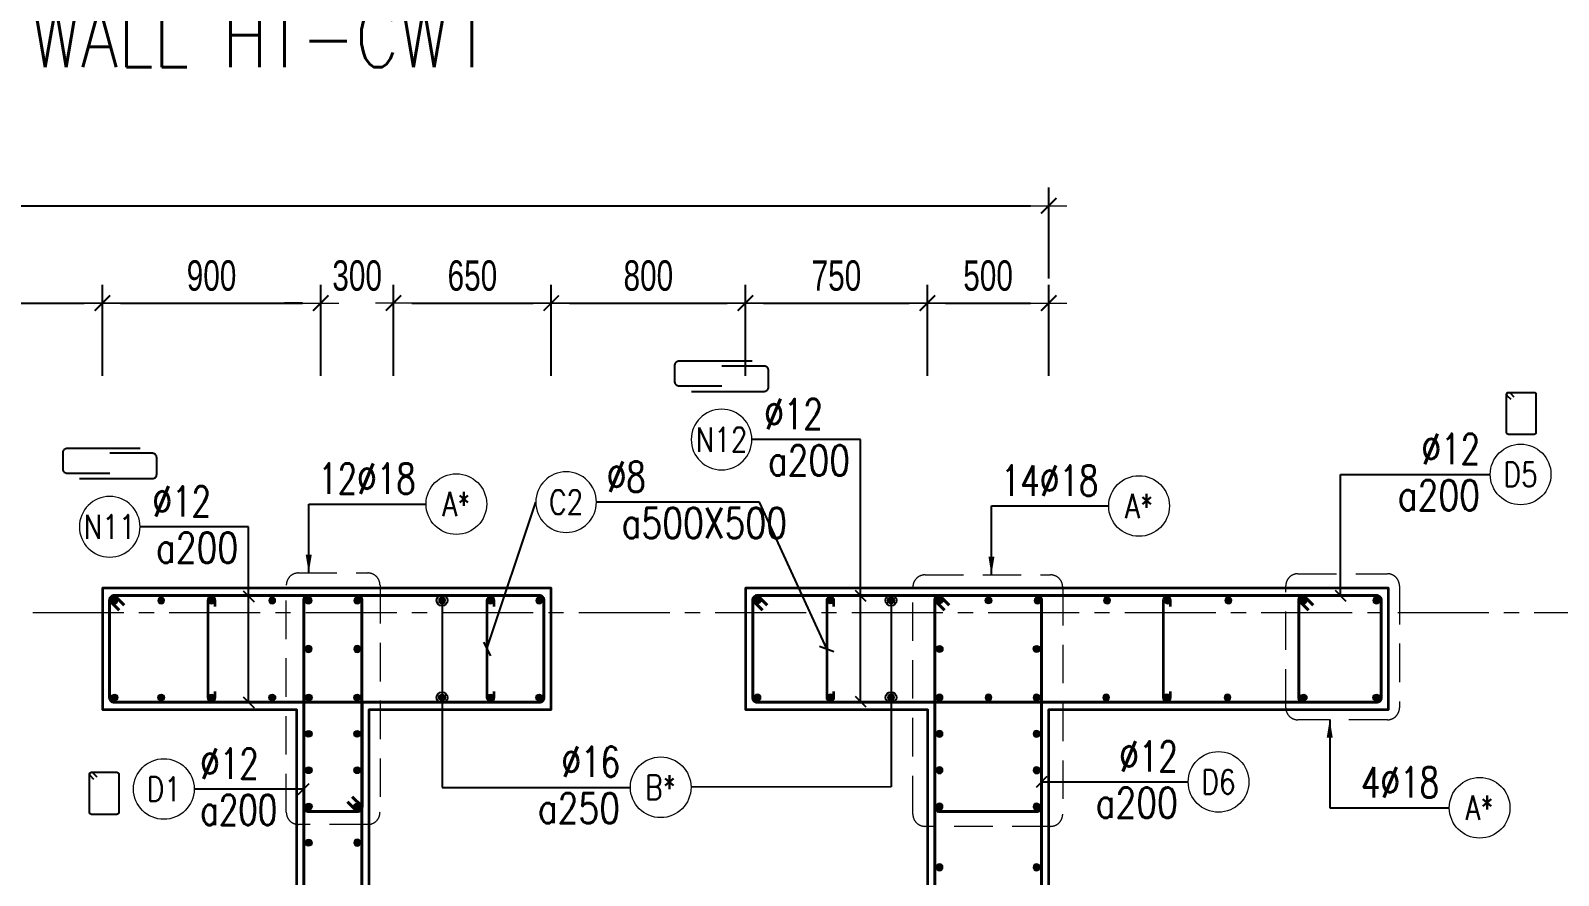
# Model space of a CAD drawing. Header units: millimetres. Extents: x 944027 to 981803, y -83026 to 82675.
# Drawn here: x 954484 to 960780, y 65494 to 68976 of the extents above; entities that cross this region are included whole.
import ezdxf
from ezdxf.enums import TextEntityAlignment as Align

# ---------------------------------------------------------------- set-up
doc = ezdxf.new("R2010")
doc.units = ezdxf.units.MM
doc.header["$MEASUREMENT"] = 0
doc.linetypes.add('HIDDEN2', pattern=[4.7625, 3.175, -1.5875])
doc.linetypes.add('HT_Grid$0$CENTER2', pattern=[1.125, 0.75, -0.125, 0.125, -0.125])
doc.layers.get('0').update_dxf_attribs({"lineweight": 20})
doc.layers.get('Defpoints').update_dxf_attribs({"color": 151, "lineweight": 9})
for name, color, linetype, lineweight in [('HT_Grid$0$NDC_S_AXIS', 5, 'HT_Grid$0$CENTER2', 13), ('KC-LEADER', 153, 'Continuous', 18), ('KC-THEP', 6, 'Continuous', 40), ('NDC_S_ANNO', 7, 'Continuous', 20), ('NDC_S_DIM', 1, 'Continuous', 15), ('NDC_S_ENG TITLE', 3, 'Continuous', 20), ('NDC_S_HIDDEN', 8, 'HIDDEN2', 13), ('NDC_S_LEADER', 1, 'Continuous', 15), ('NDC_S_REBAR', 4, 'Continuous', 35), ('NDC_S_STIRRUP', 4, 'Continuous', 40), ('NDC_S_TEXT SYMBOL', 7, 'Continuous', 20), ('NDC_S_VN TEXT', 7, 'Continuous', 20), ('NDC_S_VN TITLE', 6, 'Continuous', 35), ('NDC_S_WALL', 6, 'Continuous', 35)]:
    doc.layers.add(name, color=color, linetype=linetype, lineweight=lineweight)
doc.layers.add('Leader', color=6, linetype='Continuous')
doc.layers.add('Ligature', color=1, linetype='Continuous')
doc.styles.add('NDC_ANNO', font='', dxfattribs={"width": 0.8})
doc.styles.add('NDC_DIM', font='', dxfattribs={"width": 0.75})
doc.styles.add('NDC_EN TXT', font='romans.shx', dxfattribs={"width": 0.8})
doc.styles.add('NDC_VIE TXT', font='arial.ttf', dxfattribs={"width": 0.8})
doc.styles.get('NDC_ANNO').set_extended_font_data('Dotum')
doc.styles.get('NDC_DIM').set_extended_font_data('Dotum')
doc.dimstyles.new('NDC_dim_30', dxfattribs={"dimscale": 30, "dimtxt": 2.5, "dimasz": 1.5, "dimexe": 1.5, "dimexo": 2.5, "dimgap": 1, "dimtad": 1, "dimdec": 0, "dimzin": 0, "dimdsep": 46, "dimtxsty": 'NDC_DIM', "dimblk": 'DIMMARK', "dimcen": 0.09, "dimdle": 1.2, "dimclrd": 1, "dimclre": 1, "dimclrt": 3, "dimadec": 0, "dimazin": 0, "dimtfac": 1, "dimtdec": 0, "dimtix": 1, "dimtofl": 0, "dimtmove": 0, "dimatfit": 3, "dimfxl": 6, "dimfxlon": 1, "dimtolj": 1, "dimtzin": 0, "dimarcsym": 0})
doc.dimstyles.new('NDC_dim_50', dxfattribs={"dimscale": 50, "dimtxt": 2.5, "dimasz": 1.5, "dimexe": 1.5, "dimexo": 2.5, "dimgap": 1, "dimtad": 1, "dimdec": 0, "dimzin": 0, "dimdsep": 46, "dimtxsty": 'NDC_DIM', "dimblk": 'DIMMARK', "dimcen": 0.09, "dimdle": 1.2, "dimclrd": 1, "dimclre": 1, "dimclrt": 3, "dimadec": 0, "dimazin": 0, "dimtfac": 1, "dimtdec": 0, "dimtix": 1, "dimtofl": 0, "dimtmove": 0, "dimatfit": 3, "dimfxl": 6, "dimfxlon": 1, "dimtolj": 1, "dimtzin": 0, "dimarcsym": 0})

# ---------------------------------------------------------------- blocks, each defined once
blk = doc.blocks.new('Drawing name_symbol')
at = {"layer": 'NDC_S_ENG TITLE', "style": 'NDC_EN TXT', "width": 0.8}
blk.add_attdef('SECTDET1', text='', height=5, dxfattribs=at).set_placement((0, 1.01), align=Align.CENTER)
at = {"layer": 'NDC_S_TEXT SYMBOL', "lineweight": 25, "style": 'NDC_ANNO', "width": 0.8}
blk.add_attdef('SSCALE', text='', height=2.5, dxfattribs=at).set_placement((0, -4), align=Align.CENTER)
at = {"layer": 'NDC_S_VN TITLE', "style": 'NDC_VIE TXT', "width": 0.8}
blk.add_attdef('SECTDET2', text='', height=5, dxfattribs=at).set_placement((0, 7.97), align=Align.CENTER)
blk = doc.blocks.new('THEP')
at = {"layer": 'KC-LEADER', "color": 6}
blk.add_circle((0, 0), 14, dxfattribs=at)
at = {"layer": 'KC-THEP'}
for p, q in [((-14, 0), (14, 0)), ((9.9, 9.9), (-9.9, -9.9)), ((-9.9, 9.9), (9.9, -9.9)), ((0, 14), (0, -14))]:
    blk.add_line(p, q, dxfattribs=at)
blk = doc.blocks.new('DIMMARK')
at = {"layer": 'NDC_S_DIM', "color": 1}
blk.add_line((-1.5, 0), (1, 0), dxfattribs=at)
at = {"layer": 'NDC_S_DIM', "color": 2, "const_width": 0.1}
blk.add_lwpolyline([(-0.424, -0.424), (0.424, 0.424)], dxfattribs=at)
blk = doc.blocks.new('*U11')
blk.add_circle((-2.5, 0), 2.5)
at = {"layer": 'NDC_S_VN TEXT', "color": 3, "style": 'NDC_EN TXT', "width": 0.75}
for tag, p in [('DK1', (0.5, 0.85)), ('KC1', (0.5, -2.97))]:
    blk.add_attdef(tag, p, '', height=2.5, dxfattribs=at)
at = {"layer": 'NDC_S_VN TEXT', "color": 7, "style": 'NDC_EN TXT', "width": 0.8}
blk.add_attdef('SH2', text='', height=2, dxfattribs=at).set_placement((-2.5, 0), align=Align.MIDDLE)
blk = doc.blocks.new('*U9')
blk.add_circle((2.5, 0), 2.5)
at = {"layer": 'NDC_S_VN TEXT', "color": 3, "style": 'NDC_EN TXT', "width": 0.75}
blk.add_attdef('DK2', text='', height=2.5, dxfattribs=at).set_placement((-0.85, 0.85), align=Align.RIGHT)
at = {"layer": 'NDC_S_VN TEXT', "color": 7, "style": 'NDC_EN TXT', "width": 0.8}
blk.add_attdef('SH3', text='', height=2, dxfattribs=at).set_placement((2.5, 0), align=Align.MIDDLE)
blk = doc.blocks.new('*U10')
blk.add_circle((2.5, 0), 2.5)
at = {"layer": 'NDC_S_VN TEXT', "color": 3, "style": 'NDC_EN TXT'}
for tag, width, p in [('DK2', 0.75, (-0.85, 0.85)), ('KC2', 0.8, (-0.85, -2.97))]:
    blk.add_attdef(tag, text='', height=2.5, dxfattribs=dict(at, width=width)).set_placement(p, align=Align.RIGHT)
at = {"layer": 'NDC_S_VN TEXT', "color": 7, "style": 'NDC_EN TXT', "width": 0.8}
blk.add_attdef('SH3', text='', height=2, dxfattribs=at).set_placement((2.5, 0), align=Align.MIDDLE)
blk = doc.blocks.new('A$C72321851')
at = {"layer": 'Ligature'}
for points in [[(-60.9, -129.3), (-60.9, 170.9, -0.414214), (-43.3, 188.5), (25.8, 188.5, -0.414214), (43.4, 170.9), (43.4, -4.3)], [(-39.7, -4.3), (-39.7, -179.5, 0.414214), (-22.1, -197.1), (47, -197.1, 0.414214), (64.6, -179.5), (64.6, 120.7)]]:
    blk.add_lwpolyline(points, format="xyb", dxfattribs=at)
blk = doc.blocks.new('*D128')
at = {"layer": 'Defpoints', "color": 0, "ltscale": 200, "transparency": 16777216}
for p in [(954779.3, 67853.2), (953679.3, 66427.5), (954779.3, 66427.5)]:
    blk.add_point(p, dxfattribs=at)
at = {"layer": 'NDC_S_DIM', "color": 1, "lineweight": -2, "ltscale": 200, "transparency": 16777216}
for p, q in [((953679.3, 67553.2), (953679.3, 67928.2)), ((954779.3, 67553.2), (954779.3, 67928.2)), ((953754.3, 67853.2), (954704.3, 67853.2))]:
    blk.add_line(p, q, dxfattribs=at)
at = {"layer": 'NDC_S_DIM', "color": 1, "lineweight": -2, "ltscale": 200, "transparency": 16777216, "xscale": 75, "yscale": 75, "zscale": 75, "rotation": 180}
blk.add_blockref('DIMMARK', (953679.3, 67853.2), dxfattribs=at)
at = {"layer": 'NDC_S_DIM', "color": 1, "lineweight": -2, "ltscale": 200, "transparency": 16777216, "xscale": 75, "yscale": 75, "zscale": 75}
blk.add_blockref('DIMMARK', (954779.3, 67853.2), dxfattribs=at)
at = {"layer": 'NDC_S_DIM', "color": 3, "ltscale": 200, "transparency": 16777216, "insert": (954229.3, 67965.8), "char_height": 125, "attachment_point": 5, "style": 'NDC_DIM'}
blk.add_mtext('\\A1;1100', dxfattribs=at)
blk = doc.blocks.new('*D129')
at = {"layer": 'Defpoints', "color": 0, "ltscale": 200, "transparency": 16777216}
for p in [(955679.3, 67853.2), (954779.3, 66427.5), (955679.3, 66177.5)]:
    blk.add_point(p, dxfattribs=at)
at = {"layer": 'NDC_S_DIM', "color": 1, "lineweight": -2, "ltscale": 200, "transparency": 16777216}
for p, q in [((954779.3, 67553.2), (954779.3, 67928.2)), ((955679.3, 67553.2), (955679.3, 67928.2)), ((954854.3, 67853.2), (955604.3, 67853.2))]:
    blk.add_line(p, q, dxfattribs=at)
at = {"layer": 'NDC_S_DIM', "color": 1, "lineweight": -2, "ltscale": 200, "transparency": 16777216, "xscale": 75, "yscale": 75, "zscale": 75, "rotation": 180}
blk.add_blockref('DIMMARK', (954779.3, 67853.2), dxfattribs=at)
at = {"layer": 'NDC_S_DIM', "color": 1, "lineweight": -2, "ltscale": 200, "transparency": 16777216, "xscale": 75, "yscale": 75, "zscale": 75}
blk.add_blockref('DIMMARK', (955679.3, 67853.2), dxfattribs=at)
at = {"layer": 'NDC_S_DIM', "color": 3, "ltscale": 200, "transparency": 16777216, "insert": (955229.3, 67965.8), "char_height": 125, "attachment_point": 5, "style": 'NDC_DIM'}
blk.add_mtext('\\A1;900', dxfattribs=at)
blk = doc.blocks.new('*D130')
at = {"layer": 'Defpoints', "color": 0, "ltscale": 200, "transparency": 16777216}
for p in [(955979.3, 67853.2), (955679.3, 66177.5), (955979.3, 66177.5)]:
    blk.add_point(p, dxfattribs=at)
at = {"layer": 'NDC_S_DIM', "color": 1, "lineweight": -2, "ltscale": 200, "transparency": 16777216}
for p, q in [((955679.3, 67553.2), (955679.3, 67928.2)), ((955979.3, 67553.2), (955979.3, 67928.2)), ((955604.3, 67853.2), (955529.3, 67853.2)), ((956054.3, 67853.2), (956129.3, 67853.2))]:
    blk.add_line(p, q, dxfattribs=at)
at = {"layer": 'NDC_S_DIM', "color": 1, "lineweight": -2, "ltscale": 200, "transparency": 16777216, "xscale": 75, "yscale": 75, "zscale": 75}
blk.add_blockref('DIMMARK', (955679.3, 67853.2), dxfattribs=at)
at = {"layer": 'NDC_S_DIM', "color": 1, "lineweight": -2, "ltscale": 200, "transparency": 16777216, "xscale": 75, "yscale": 75, "zscale": 75, "rotation": 180}
blk.add_blockref('DIMMARK', (955979.3, 67853.2), dxfattribs=at)
at = {"layer": 'NDC_S_DIM', "color": 3, "ltscale": 200, "transparency": 16777216, "insert": (955829.3, 67965.8), "char_height": 125, "attachment_point": 5, "style": 'NDC_DIM'}
blk.add_mtext('\\A1;300', dxfattribs=at)
blk = doc.blocks.new('*D131')
at = {"layer": 'Defpoints', "color": 0, "ltscale": 200, "transparency": 16777216}
for p in [(956629.3, 67853.2), (955979.3, 66177.5), (956629.3, 66177.5)]:
    blk.add_point(p, dxfattribs=at)
at = {"layer": 'NDC_S_DIM', "color": 1, "lineweight": -2, "ltscale": 200, "transparency": 16777216}
for p, q in [((955979.3, 67553.2), (955979.3, 67928.2)), ((956629.3, 67553.2), (956629.3, 67928.2)), ((956054.3, 67853.2), (956554.3, 67853.2))]:
    blk.add_line(p, q, dxfattribs=at)
at = {"layer": 'NDC_S_DIM', "color": 1, "lineweight": -2, "ltscale": 200, "transparency": 16777216, "xscale": 75, "yscale": 75, "zscale": 75, "rotation": 180}
blk.add_blockref('DIMMARK', (955979.3, 67853.2), dxfattribs=at)
at = {"layer": 'NDC_S_DIM', "color": 1, "lineweight": -2, "ltscale": 200, "transparency": 16777216, "xscale": 75, "yscale": 75, "zscale": 75}
blk.add_blockref('DIMMARK', (956629.3, 67853.2), dxfattribs=at)
at = {"layer": 'NDC_S_DIM', "color": 3, "ltscale": 200, "transparency": 16777216, "insert": (956304.3, 67965.8), "char_height": 125, "attachment_point": 5, "style": 'NDC_DIM'}
blk.add_mtext('\\A1;650', dxfattribs=at)
blk = doc.blocks.new('*D132')
at = {"layer": 'Defpoints', "color": 0, "ltscale": 200, "transparency": 16777216}
for p in [(957429.3, 67853.2), (956629.3, 66177.5), (957429.3, 66177.5)]:
    blk.add_point(p, dxfattribs=at)
at = {"layer": 'NDC_S_DIM', "color": 1, "lineweight": -2, "ltscale": 200, "transparency": 16777216}
for p, q in [((956629.3, 67553.2), (956629.3, 67928.2)), ((957429.3, 67553.2), (957429.3, 67928.2)), ((956704.3, 67853.2), (957354.3, 67853.2))]:
    blk.add_line(p, q, dxfattribs=at)
at = {"layer": 'NDC_S_DIM', "color": 1, "lineweight": -2, "ltscale": 200, "transparency": 16777216, "xscale": 75, "yscale": 75, "zscale": 75, "rotation": 180}
blk.add_blockref('DIMMARK', (956629.3, 67853.2), dxfattribs=at)
at = {"layer": 'NDC_S_DIM', "color": 1, "lineweight": -2, "ltscale": 200, "transparency": 16777216, "xscale": 75, "yscale": 75, "zscale": 75}
blk.add_blockref('DIMMARK', (957429.3, 67853.2), dxfattribs=at)
at = {"layer": 'NDC_S_DIM', "color": 3, "ltscale": 200, "transparency": 16777216, "insert": (957029.3, 67965.8), "char_height": 125, "attachment_point": 5, "style": 'NDC_DIM'}
blk.add_mtext('\\A1;800', dxfattribs=at)
blk = doc.blocks.new('*D133')
at = {"layer": 'Defpoints', "color": 0, "ltscale": 200, "transparency": 16777216}
for p in [(958179.3, 67853.2), (957429.3, 66177.5), (958179.3, 66177.5)]:
    blk.add_point(p, dxfattribs=at)
at = {"layer": 'NDC_S_DIM', "color": 1, "lineweight": -2, "ltscale": 200, "transparency": 16777216}
for p, q in [((957429.3, 67553.2), (957429.3, 67928.2)), ((958179.3, 67553.2), (958179.3, 67928.2)), ((957504.3, 67853.2), (958104.3, 67853.2))]:
    blk.add_line(p, q, dxfattribs=at)
at = {"layer": 'NDC_S_DIM', "color": 1, "lineweight": -2, "ltscale": 200, "transparency": 16777216, "xscale": 75, "yscale": 75, "zscale": 75, "rotation": 180}
blk.add_blockref('DIMMARK', (957429.3, 67853.2), dxfattribs=at)
at = {"layer": 'NDC_S_DIM', "color": 1, "lineweight": -2, "ltscale": 200, "transparency": 16777216, "xscale": 75, "yscale": 75, "zscale": 75}
blk.add_blockref('DIMMARK', (958179.3, 67853.2), dxfattribs=at)
at = {"layer": 'NDC_S_DIM', "color": 3, "ltscale": 200, "transparency": 16777216, "insert": (957804.3, 67965.8), "char_height": 125, "attachment_point": 5, "style": 'NDC_DIM'}
blk.add_mtext('\\A1;750', dxfattribs=at)
blk = doc.blocks.new('*D147')
at = {"layer": 'Defpoints', "color": 0, "ltscale": 200, "transparency": 16777216}
for p in [(958679.3, 67853.2), (958179.3, 66177.5), (958679.3, 66135.8)]:
    blk.add_point(p, dxfattribs=at)
at = {"layer": 'NDC_S_DIM', "color": 1, "lineweight": -2, "ltscale": 200, "transparency": 16777216}
for p, q in [((958179.3, 67553.2), (958179.3, 67928.2)), ((958679.3, 67553.2), (958679.3, 67928.2)), ((958254.3, 67853.2), (958604.3, 67853.2))]:
    blk.add_line(p, q, dxfattribs=at)
at = {"layer": 'NDC_S_DIM', "color": 1, "lineweight": -2, "ltscale": 200, "transparency": 16777216, "xscale": 75, "yscale": 75, "zscale": 75, "rotation": 180}
blk.add_blockref('DIMMARK', (958179.3, 67853.2), dxfattribs=at)
at = {"layer": 'NDC_S_DIM', "color": 1, "lineweight": -2, "ltscale": 200, "transparency": 16777216, "xscale": 75, "yscale": 75, "zscale": 75}
blk.add_blockref('DIMMARK', (958679.3, 67853.2), dxfattribs=at)
at = {"layer": 'NDC_S_DIM', "color": 3, "ltscale": 200, "transparency": 16777216, "insert": (958429.3, 67965.8), "char_height": 125, "attachment_point": 5, "style": 'NDC_DIM'}
blk.add_mtext('\\A1;500', dxfattribs=at)
blk = doc.blocks.new('*D144')
at = {"layer": 'Defpoints', "color": 0, "ltscale": 200, "transparency": 16777216}
for p in [(958179.3, 66177.5), (963285.2, 66177.5), (958179.3, 61227.5)]:
    blk.add_point(p, dxfattribs=at)
at = {"layer": 'NDC_S_DIM', "color": 1, "lineweight": -2, "ltscale": 200, "transparency": 16777216}
for p, q in [((962985.2, 66177.5), (963360.2, 66177.5)), ((963285.2, 61302.5), (963285.2, 66102.5)), ((962985.2, 61227.5), (963360.2, 61227.5))]:
    blk.add_line(p, q, dxfattribs=at)
at = {"layer": 'NDC_S_DIM', "color": 1, "lineweight": -2, "ltscale": 200, "transparency": 16777216, "xscale": 75, "yscale": 75, "zscale": 75}
for p, rotation in [((963285.2, 66177.5), 90), ((963285.2, 61227.5), 270)]:
    blk.add_blockref('DIMMARK', p, dxfattribs=dict(at, rotation=rotation))
at = {"layer": 'NDC_S_DIM', "color": 3, "ltscale": 200, "transparency": 16777216, "insert": (963172.6, 63702.5), "char_height": 125, "attachment_point": 5, "rotation": 90, "style": 'NDC_DIM'}
blk.add_mtext('\\A1;4950', dxfattribs=at)
blk = doc.blocks.new('*D145')
at = {"layer": 'Defpoints', "color": 0, "ltscale": 200, "transparency": 16777216}
for p in [(958179.3, 66577.5), (963285.2, 66577.5), (958179.3, 66177.5)]:
    blk.add_point(p, dxfattribs=at)
at = {"layer": 'NDC_S_DIM', "color": 1, "lineweight": -2, "ltscale": 200, "transparency": 16777216}
for p, q in [((962985.2, 66577.5), (963360.2, 66577.5)), ((963285.2, 66252.5), (963285.2, 66502.5)), ((962985.2, 66177.5), (963360.2, 66177.5))]:
    blk.add_line(p, q, dxfattribs=at)
at = {"layer": 'NDC_S_DIM', "color": 1, "lineweight": -2, "ltscale": 200, "transparency": 16777216, "xscale": 75, "yscale": 75, "zscale": 75}
for p, rotation in [((963285.2, 66577.5), 90), ((963285.2, 66177.5), 270)]:
    blk.add_blockref('DIMMARK', p, dxfattribs=dict(at, rotation=rotation))
at = {"layer": 'NDC_S_DIM', "color": 3, "ltscale": 200, "transparency": 16777216, "insert": (963172.6, 66377.5), "char_height": 125, "attachment_point": 5, "rotation": 90, "style": 'NDC_DIM'}
blk.add_mtext('\\A1;400', dxfattribs=at)
blk = doc.blocks.new('*D146')
at = {"layer": 'Defpoints', "color": 0, "ltscale": 200, "transparency": 16777216}
for p in [(959472.8, 66577.5), (963696.9, 66577.5), (959472.8, 57577.5)]:
    blk.add_point(p, dxfattribs=at)
at = {"layer": 'NDC_S_DIM', "color": 1, "lineweight": -2, "ltscale": 200, "transparency": 16777216}
for p, q in [((963396.9, 66577.5), (963771.9, 66577.5)), ((963696.9, 57652.5), (963696.9, 66502.5)), ((963396.9, 57577.5), (963771.9, 57577.5))]:
    blk.add_line(p, q, dxfattribs=at)
at = {"layer": 'NDC_S_DIM', "color": 1, "lineweight": -2, "ltscale": 200, "transparency": 16777216, "xscale": 75, "yscale": 75, "zscale": 75}
for p, rotation in [((963696.9, 66577.5), 90), ((963696.9, 57577.5), 270)]:
    blk.add_blockref('DIMMARK', p, dxfattribs=dict(at, rotation=rotation))
at = {"layer": 'NDC_S_DIM', "color": 3, "ltscale": 200, "transparency": 16777216, "insert": (963584.3, 62077.5), "char_height": 125, "attachment_point": 5, "rotation": 90, "style": 'NDC_DIM'}
blk.add_mtext('\\A1;9000', dxfattribs=at)
blk = doc.blocks.new('*D134')
at = {"layer": 'Defpoints', "color": 0, "ltscale": 200, "transparency": 16777216}
for p in [(958586.2, 66677.5), (963285.2, 66677.5), (958179.3, 66577.5)]:
    blk.add_point(p, dxfattribs=at)
at = {"layer": 'NDC_S_DIM', "color": 1, "lineweight": -2, "ltscale": 200, "transparency": 16777216}
for p, q in [((963285.2, 66752.5), (963285.2, 66827.5)), ((962985.2, 66677.5), (963360.2, 66677.5)), ((962985.2, 66577.5), (963360.2, 66577.5)), ((963285.2, 66502.5), (963285.2, 66427.5))]:
    blk.add_line(p, q, dxfattribs=at)
at = {"layer": 'NDC_S_DIM', "color": 1, "lineweight": -2, "ltscale": 200, "transparency": 16777216, "xscale": 75, "yscale": 75, "zscale": 75}
for p, rotation in [((963285.2, 66677.5), 270), ((963285.2, 66577.5), 90)]:
    blk.add_blockref('DIMMARK', p, dxfattribs=dict(at, rotation=rotation))
at = {"layer": 'NDC_S_DIM', "color": 3, "ltscale": 200, "transparency": 16777216, "insert": (963172.6, 66627.5), "char_height": 125, "attachment_point": 5, "rotation": 90, "style": 'NDC_DIM'}
blk.add_mtext('\\A1;100', dxfattribs=at)
blk = doc.blocks.new('*D140')
at = {"layer": 'Defpoints', "color": 0, "ltscale": 200, "transparency": 16777216}
for p in [(958679.3, 68254.4), (949879.3, 67553.2), (958679.3, 66677.5)]:
    blk.add_point(p, dxfattribs=at)
at = {"layer": 'NDC_S_DIM', "color": 1, "lineweight": -2, "ltscale": 200, "transparency": 16777216}
for p, q in [((949879.3, 67954.4), (949879.3, 68329.4)), ((958679.3, 67954.4), (958679.3, 68329.4)), ((949954.3, 68254.4), (958604.3, 68254.4))]:
    blk.add_line(p, q, dxfattribs=at)
at = {"layer": 'NDC_S_DIM', "color": 1, "lineweight": -2, "ltscale": 200, "transparency": 16777216, "xscale": 75, "yscale": 75, "zscale": 75, "rotation": 180}
blk.add_blockref('DIMMARK', (949879.3, 68254.4), dxfattribs=at)
at = {"layer": 'NDC_S_DIM', "color": 1, "lineweight": -2, "ltscale": 200, "transparency": 16777216, "xscale": 75, "yscale": 75, "zscale": 75}
blk.add_blockref('DIMMARK', (958679.3, 68254.4), dxfattribs=at)
at = {"layer": 'NDC_S_DIM', "color": 3, "ltscale": 200, "transparency": 16777216, "insert": (954279.3, 68367), "char_height": 125, "attachment_point": 5, "style": 'NDC_DIM'}
blk.add_mtext('\\A1;8800', dxfattribs=at)

msp = doc.modelspace()

# ---------------------------------------------------------------- linework, layer by layer
at = {"layer": 'HT_Grid$0$NDC_S_AXIS', "ltscale": 500}
msp.add_line((944929.9, 66577.5), (963696.9, 66577.5), dxfattribs=at)
at = {"layer": 'Ligature'}
for points in [[(960584.5, 67455), (960568.6, 67471, -0.668179), (960574.4, 67484.9), (960679, 67484.9, -0.414214), (960687.1, 67476.7), (960687.1, 67319.6, -0.414214), (960679, 67311.5), (960574.4, 67311.5, -0.414214), (960566.2, 67319.6), (960566.2, 67476.7, -0.668179), (960580.1, 67482.5), (960596.1, 67466.5)], [(954744.8, 65889.2), (954728.8, 65905.2, -0.668179), (954734.6, 65919.2), (954839.2, 65919.2, -0.414214), (954847.4, 65911), (954847.4, 65753.9, -0.414214), (954839.2, 65745.7), (954734.6, 65745.7, -0.414214), (954726.4, 65753.9), (954726.4, 65911, -0.668179), (954740.4, 65916.8), (954756.3, 65900.8)]]:
    msp.add_lwpolyline(points, format="xyb", dxfattribs=at)
at = {"layer": 'NDC_S_HIDDEN', "ltscale": 50}
for points in [[(955587.4, 66740.6), (955873.5, 66740.6, -0.414214), (955923.5, 66690.6), (955923.5, 65754.1, -0.414214), (955873.5, 65704.1), (955587.4, 65704.1, -0.414214), (955537.4, 65754.1), (955537.4, 66690.6, -0.414214)], [(958686.7, 65696.3), (958169.4, 65696.3, -0.414214), (958119.4, 65746.3), (958119.4, 66682.7, -0.414214), (958169.4, 66732.7), (958686.7, 66732.7, -0.414214), (958736.7, 66682.7), (958736.7, 65746.3, -0.414214)], [(959706, 66737.4), (960074.5, 66737.4, -0.414214), (960124.5, 66687.4), (960124.5, 66185.4, -0.414214), (960074.5, 66135.4), (959706, 66135.4, -0.414214), (959656, 66185.4), (959656, 66687.4, -0.414214)]]:
    msp.add_lwpolyline(points, format="xyb", close=True, dxfattribs=at)
at = {"layer": 'NDC_S_REBAR'}
for points in [[(955244.4, 66602.5), (955244.4, 66627.5, 1), (955214.4, 66627.5), (955214.4, 66227.5, 1), (955244.4, 66227.5), (955244.4, 66252.5)], [(956394.3, 66602.5), (956394.3, 66627.5, 1), (956364.3, 66627.5), (956364.3, 66227.5, 1), (956394.3, 66227.5), (956394.3, 66252.5)], [(957794.3, 66602.5), (957794.3, 66627.5, 1), (957764.3, 66627.5), (957764.3, 66227.5, 1), (957794.3, 66227.5), (957794.3, 66252.5)], [(959180.9, 66602.5), (959180.9, 66627.5, 1), (959150.9, 66627.5), (959150.9, 66227.5, 1), (959180.9, 66227.5), (959180.9, 66252.5)]]:
    msp.add_lwpolyline(points, format="xyb", dxfattribs=at)
at = {"layer": 'NDC_S_STIRRUP'}
for points in [[(954869.3, 66607.5), (954829.3, 66647.5, 0.414214), (954809.3, 66627.5), (954809.3, 66227.5, 0.414214), (954829.3, 66207.5), (956579.3, 66207.5, 0.414214), (956599.3, 66227.5), (956599.3, 66627.5, 0.414214), (956579.3, 66647.5), (954829.3, 66647.5, 0.414214), (954809.3, 66627.5), (954849.3, 66587.5)], [(955809.3, 59517.5), (955849.3, 59477.5, -0.414214), (955829.3, 59457.5), (955629.3, 59457.5, -0.414214), (955609.3, 59477.5), (955609.3, 66627.5, -0.414214), (955629.3, 66647.5), (955829.3, 66647.5, -0.414214), (955849.3, 66627.5), (955849.3, 59477.5, -0.414214), (955829.3, 59457.5), (955789.3, 59497.5)], [(955809.4, 65817.5), (955849.4, 65777.5, -0.414214), (955829.4, 65757.5), (955629.4, 65757.5, -0.414214), (955609.4, 65777.5), (955609.3, 66627.5, -0.414214), (955629.3, 66647.5), (955829.3, 66647.5, -0.414214), (955849.3, 66627.5), (955849.4, 65777.5, -0.414214), (955829.4, 65757.5), (955789.4, 65797.5)], [(957519.3, 66607.5), (957479.3, 66647.5, 0.414214), (957459.3, 66627.5), (957459.3, 66227.5, 0.414214), (957479.3, 66207.5), (960029.3, 66207.5, 0.414214), (960049.3, 66227.5), (960049.3, 66627.5, 0.414214), (960029.3, 66647.5), (957479.3, 66647.5, 0.414214), (957459.3, 66627.5), (957499.3, 66587.5)], [(958249.3, 66587.5), (958209.3, 66627.5, -0.414214), (958229.3, 66647.5), (958629.3, 66647.5, -0.414214), (958649.3, 66627.5), (958649.3, 65777.7, -0.414214), (958629.3, 65757.7), (958229.3, 65757.7, -0.414214), (958209.3, 65777.7), (958209.3, 66627.5, -0.414214), (958229.3, 66647.5), (958269.3, 66607.5)], [(958249.3, 66587.5), (958209.3, 66627.5, -0.414214), (958229.3, 66647.5), (958629.3, 66647.5, -0.414214), (958649.3, 66627.5), (958649.3, 57527.5, -0.414214), (958629.3, 57507.5), (958229.3, 57507.5, -0.414214), (958209.3, 57527.5), (958209.3, 66627.5, -0.414214), (958229.3, 66647.5), (958269.3, 66607.5)], [(959769.3, 66607.5), (959729.3, 66647.5, 0.414214), (959709.3, 66627.5), (959709.3, 66227.5, 0.414214), (959729.3, 66207.5), (960029.3, 66207.5, 0.414214), (960049.3, 66227.5), (960049.3, 66627.5, 0.414214), (960029.3, 66647.5), (959729.3, 66647.5, 0.414214), (959709.3, 66627.5), (959749.3, 66587.5)]]:
    msp.add_lwpolyline(points, format="xyb", dxfattribs=at)
at = {"layer": 'NDC_S_WALL'}
msp.add_lwpolyline([(961479.3, 66677.5), (961479.3, 57977.5), (958679.3, 57977.5), (958679.3, 64347.5), (960079.3, 64347.5), (960079.3, 64647.5), (958679.3, 64647.5), (958679.3, 66177.5), (960079.3, 66177.5), (960079.3, 66677.5), (957429.3, 66677.5), (957429.3, 66177.5), (958179.3, 66177.5), (958179.3, 61227.5), (955879.3, 61227.5), (955879.3, 66177.5), (956629.3, 66177.5), (956629.3, 66677.5), (954779.3, 66677.5), (954779.3, 66177.5), (955579.3, 66177.5), (955579.3, 64127.5), (952879.3, 64127.5)], dxfattribs=at)

# ---------------------------------------------------------------- block references
at = {"layer": 'KC-THEP', "xscale": -1}
for p, rotation in [((954829.3, 66627.5), 350.3314355636191), ((955021.7, 66627.5), 350.3314355636191), ((955229.4, 66627.5), 350.3314355636191), ((955479.4, 66627.5), 350.3314355636191), ((955629.4, 66627.5), 350.3314355636191), ((955829.3, 66627.5), 350.3314355631725), ((955829.3, 66627.5), 350.3314355631725), ((956179.3, 66627.5), 350.3314355636191), ((956379.3, 66627.5), 350.3314355636191), ((956579.3, 66627.5), 350.3314355636191), ((958632.8, 66627.5), 170.331435563619), ((958919.4, 66627.5), 170.331435563619), ((959169.4, 66627.5), 170.331435563619), ((959419.4, 66627.5), 170.331435563619), ((959729.3, 66627.5), 350.3314355636191), ((960029.3, 66627.5), 350.3314355636191), ((955629.3, 66427.5), 170.3314355631724), ((955629.3, 66427.5), 170.3314355631724), ((955829.3, 66427.5), 170.3314355631724), ((955829.3, 66427.5), 170.3314355631724), ((957479.3, 66227.5), 170.331435563619), ((957779.3, 66227.5), 170.331435563619), ((958029.3, 66227.5), 170.331435563619), ((958229.3, 66227.5), 170.331435563619), ((958431.1, 66227.5), 170.331435563619), ((958629.3, 66227.5), 170.331435563619), ((958915.9, 66227.5), 170.331435563619), ((959165.9, 66227.5), 170.331435563619), ((959415.9, 66227.5), 170.331435563619), ((958229.3, 66077.5), 170.331435563619), ((958629.3, 66077.5), 170.331435563619), ((958229.3, 65927.5), 170.331435563619), ((958629.3, 65927.5), 170.331435563619), ((958229.3, 65777.5), 170.331435563619), ((958629.3, 65777.5), 170.331435563619), ((955829.3, 65629.1), 350.3314355636191), ((958229.3, 65527.5), 170.331435563619), ((958629.3, 65527.5), 170.331435563619)]:
    msp.add_blockref('THEP', p, dxfattribs=dict(at, rotation=rotation))
at = {"layer": 'KC-THEP'}
for p, rotation in [((955625.8, 66627.5), 189.6685644359343), ((955625.8, 66627.5), 189.6685644359343), ((957479.3, 66627.5), 9.668564436380946), ((957779.3, 66627.5), 9.668564436380946), ((958029.3, 66627.5), 9.668564436380946), ((958229.3, 66627.5), 9.668564436380946), ((958431.1, 66627.5), 9.668564436380946), ((958229.3, 66427.5), 9.668564436380946), ((958629.3, 66427.5), 9.668564436380946), ((954829.3, 66227.5), 189.6685644363809), ((955021.7, 66227.5), 189.6685644363809), ((955229.4, 66227.5), 189.6685644363809), ((955479.4, 66227.5), 189.6685644363809), ((955629.3, 66227.5), 189.6685644359343), ((955629.3, 66227.5), 189.6685644359343), ((955629.4, 66227.5), 189.6685644363809), ((955829.3, 66227.5), 189.6685644359343), ((955829.3, 66227.5), 189.6685644359343), ((956179.3, 66227.5), 189.6685644363809), ((956379.3, 66227.5), 189.6685644363809), ((956579.3, 66227.5), 189.6685644363809), ((959729.3, 66227.5), 189.6685644363809), ((960029.3, 66227.5), 189.6685644363809), ((955629.3, 66077.5), 189.6685644359343), ((955829.3, 66077.5), 189.6685644359343), ((955629.3, 65927.5), 189.6685644359343), ((955829.3, 65927.5), 189.6685644359343), ((955629.3, 65777.5), 189.6685644359343), ((955829.3, 65777.5), 189.6685644359343), ((955629.3, 65628.8), 189.6685644363809)]:
    msp.add_blockref('THEP', p, dxfattribs=dict(at, rotation=rotation))
at = {"layer": 'Leader', "xscale": -1, "rotation": 270.0000000000001}
for p in [(957336.1, 67550.2), (954814.7, 67190.5)]:
    msp.add_blockref('A$C72321851', p, dxfattribs=at)
at = {"layer": 'NDC_S_ANNO'}
ref = msp.add_blockref('Drawing name_symbol', (954274.3, 68775.2), dxfattribs=dict(at, xscale=50, yscale=50, zscale=50))
ref.add_attrib('SECTDET1', 'DETAIL OF CORE WALL HT-CW1', dxfattribs={"layer": 'NDC_S_ENG TITLE', "height": 250, "style": 'NDC_EN TXT', "width": 0.8}).set_placement((954274.3, 68825.8), align=Align.CENTER)
ref.add_attrib('SECTDET2', 'CHI TIẾT LÕI VÁCH HT-CW1 TẦNG 5F', dxfattribs={"layer": 'NDC_S_VN TITLE', "height": 250, "style": 'NDC_VIE TXT', "width": 0.8}).set_placement((954274.3, 69173.7), align=Align.CENTER)
at = {"layer": 'NDC_S_VN TEXT'}
ref = msp.add_blockref('*U10', (957456.1, 67290.6), dxfattribs=dict(at, xscale=-50, yscale=50, zscale=50))
ref.add_attrib('SH3', 'N12', dxfattribs={"color": 7, "height": 100, "style": 'NDC_EN TXT', "width": 0.8}).set_placement((957331.1, 67290.6), align=Align.MIDDLE)
ref.add_attrib('DK2', '%%C12', dxfattribs={"color": 3, "height": 125, "style": 'NDC_EN TXT', "width": 0.75}).set_placement((957748.6, 67332.8), align=Align.RIGHT)
ref.add_attrib('KC2', 'a200', dxfattribs={"color": 3, "height": 125, "style": 'NDC_EN TXT', "width": 0.8}).set_placement((957860.5, 67141.9), align=Align.RIGHT)
at = {"layer": 'NDC_S_VN TEXT', "xscale": 50, "yscale": 50, "zscale": 50}
for name, p, values in [('*U10', (960498.8, 67146.9), {'SH3': 'D5', 'DK2': '%%c12', 'KC2': 'a200'}), ('*U9', (956113.1, 67024.6), {'SH3': 'A*', 'DK2': '12%%C18'}), ('*U9', (958926.3, 67016.7), {'SH3': 'A*', 'DK2': '14%%C18'}), ('*U10', (959253.9, 65879.5), {'SH3': 'D6', 'DK2': '%%C12', 'KC2': 'a200'}), ('*U11', (955157.7, 65850.2), {'SH2': 'D1', 'DK1': '%%C12', 'KC1': 'a200'}), ('*U10', (956955.1, 65857.2), {'SH3': 'B*', 'DK2': '%%C16', 'KC2': 'a250'}), ('*U9', (960329.9, 65772.8), {'SH3': 'A*', 'DK2': '4%%C18'})]:
    msp.add_blockref(name, p, dxfattribs=at).add_auto_attribs(values)
at = {"layer": 'NDC_S_VN TEXT'}
ref = msp.add_blockref('*U10', (956815.5, 67032.6), dxfattribs=dict(at, xscale=-50, yscale=50, zscale=50))
ref.add_attrib('SH3', 'C2', dxfattribs={"color": 7, "height": 100, "style": 'NDC_EN TXT', "width": 0.8}).set_placement((956690.5, 67032.6), align=Align.MIDDLE)
ref.add_attrib('DK2', '%%c8', dxfattribs={"color": 3, "height": 125, "style": 'NDC_EN TXT', "width": 0.75}).set_placement((957018.7, 67074.8), align=Align.RIGHT)
ref.add_attrib('KC2', 'a500X500', dxfattribs={"color": 3, "height": 125, "style": 'NDC_EN TXT', "width": 0.8}).set_placement((957600.8, 66883.9), align=Align.RIGHT)
ref = msp.add_blockref('*U10', (954934.7, 66930.9), dxfattribs=dict(at, xscale=-50, yscale=50, zscale=50))
ref.add_attrib('SH3', 'N11', dxfattribs={"color": 7, "height": 100, "style": 'NDC_EN TXT', "width": 0.8}).set_placement((954809.7, 66930.9), align=Align.MIDDLE)
ref.add_attrib('DK2', '%%C12', dxfattribs={"color": 3, "height": 125, "style": 'NDC_EN TXT', "width": 0.75}).set_placement((955227.2, 66973.2), align=Align.RIGHT)
ref.add_attrib('KC2', 'a200', dxfattribs={"color": 3, "height": 125, "style": 'NDC_EN TXT', "width": 0.8}).set_placement((955339.1, 66782.3), align=Align.RIGHT)

# ---------------------------------------------------------------- dimensions: what is measured, and where the dimension line sits
at = {"layer": 'NDC_S_DIM', "ltscale": 200}
for base, p1, p2, picture, middle in [((958679.3, 68254.4), (949879.3, 67553.2), (958679.3, 66677.5), '*D140', (954279.3, 68367)), ((954779.3, 67853.2), (953679.3, 66427.5), (954779.3, 66427.5), '*D128', (954229.3, 67965.8)), ((955679.3, 67853.2), (954779.3, 66427.5), (955679.3, 66177.5), '*D129', (955229.3, 67965.8)), ((955979.3, 67853.2), (955679.3, 66177.5), (955979.3, 66177.5), '*D130', (955829.3, 67965.8)), ((956629.3, 67853.2), (955979.3, 66177.5), (956629.3, 66177.5), '*D131', (956304.3, 67965.8)), ((957429.3, 67853.2), (956629.3, 66177.5), (957429.3, 66177.5), '*D132', (957029.3, 67965.8)), ((958179.3, 67853.2), (957429.3, 66177.5), (958179.3, 66177.5), '*D133', (957804.3, 67965.8)), ((958679.3, 67853.2), (958179.3, 66177.5), (958679.3, 66135.8), '*D147', (958429.3, 67965.8))]:
    dim = msp.add_linear_dim(base=base, p1=p1, p2=p2, dimstyle='NDC_dim_50', override={"dimtmove": 1}, dxfattribs=at)
    dim.commit()
    dim.dimension.update_dxf_attribs({"geometry": picture, "text_midpoint": middle})
for base, p1, p2, picture, middle in [((963285.2, 66677.5), (958179.3, 66577.5), (958586.2, 66677.5), '*D134', (963172.6, 66627.5)), ((963285.2, 66577.5), (958179.3, 66177.5), (958179.3, 66577.5), '*D145', (963172.6, 66377.5)), ((963285.2, 66177.5), (958179.3, 61227.5), (958179.3, 66177.5), '*D144', (963172.6, 63702.5))]:
    dim = msp.add_linear_dim(base=base, p1=p1, p2=p2, angle=90, dimstyle='NDC_dim_50', override={"dimtmove": 1}, dxfattribs=at)
    dim.commit()
    dim.dimension.update_dxf_attribs({"geometry": picture, "text_midpoint": middle})
dim = msp.add_linear_dim(base=(963696.9, 66577.5), p1=(959472.8, 57577.5), p2=(959472.8, 66577.5), angle=90, dimstyle='NDC_dim_50', dxfattribs=at)
dim.commit()
dim.dimension.update_dxf_attribs({"geometry": '*D146', "text_midpoint": (963584.3, 62077.5)})

# ---------------------------------------------------------------- leaders
at = {"layer": 'NDC_S_LEADER'}
for points, dimstyle, override in [([(957903.5, 66211), (957903.5, 67290.4), (957456.1, 67290.4)], 'NDC_dim_30', {"dimgap": 1, "dimtad": 0, "dimldrblk": 'Oblique'}), ([(957903.5, 66647.5), (957903.5, 67290.4), (957456.1, 67290.4)], 'NDC_dim_30', {"dimtad": 0, "dimldrblk": 'Oblique'}), ([(959881.5, 66647.5), (959881.5, 67146.9), (960498.8, 67146.9)], 'NDC_dim_30', {"dimtad": 0, "dimldrblk": 'Oblique'}), ([(955629.9, 66740.6), (955629.9, 67024.6), (956113.1, 67024.6)], 'NDC_dim_50', {"dimtad": 0}), ([(956364.3, 66427.5), (956565.5, 67032.6)], 'NDC_dim_30', {"dimtad": 0, "dimldrblk": 'Oblique'}), ([(957764.3, 66427.5), (957487, 67032.6), (956815.5, 67032.6)], 'NDC_dim_30', {"dimtad": 0, "dimldrblk": 'Oblique'}), ([(958443.1, 66732.7), (958443.1, 67016.7), (958926.3, 67016.7)], 'NDC_dim_50', {"dimtad": 0}), ([(955382.1, 66207.5), (955382.1, 66930.8), (954934.7, 66930.8)], 'NDC_dim_30', {"dimgap": 1, "dimtad": 0, "dimldrblk": 'Oblique'}), ([(955382.1, 66644.1), (955382.1, 66930.8), (954934.7, 66930.8)], 'NDC_dim_30', {"dimtad": 0, "dimldrblk": 'Oblique'}), ([(956179.4, 66627.5), (956179.3, 65857), (956955.1, 65857)], 'NDC_dim_30', {"dimgap": 1, "dimtad": 0, "dimldrblk": 'Origin'}), ([(958029.3, 66627.5), (958029.3, 65858.8), (957205.1, 65857.2)], 'NDC_dim_30', {"dimtad": 0, "dimldrblk": 'Origin'}), ([(956179.3, 66226.9), (956179.3, 65857), (956955.1, 65857)], 'NDC_dim_30', {"dimgap": 1, "dimtad": 0, "dimldrblk": 'Origin'}), ([(958029.3, 66227.5), (958029.3, 65858.8), (957205.1, 65857.2)], 'NDC_dim_30', {"dimtad": 0, "dimldrblk": 'Origin'}), ([(959837.1, 66136.7), (959837.1, 65772.8), (960329.9, 65772.8)], 'NDC_dim_50', {"dimgap": 1, "dimtad": 0}), ([(955609.3, 65850.2), (955157.7, 65850.2)], 'NDC_dim_30', {"dimtad": 0, "dimldrblk": 'Oblique'}), ([(958649.3, 65879.3), (959253.9, 65879.3)], 'NDC_dim_30', {"dimtad": 0, "dimldrblk": 'Oblique'})]:
    msp.add_leader(points, dimstyle=dimstyle, override=override, dxfattribs=at)

doc.saveas('drawing.dxf')
